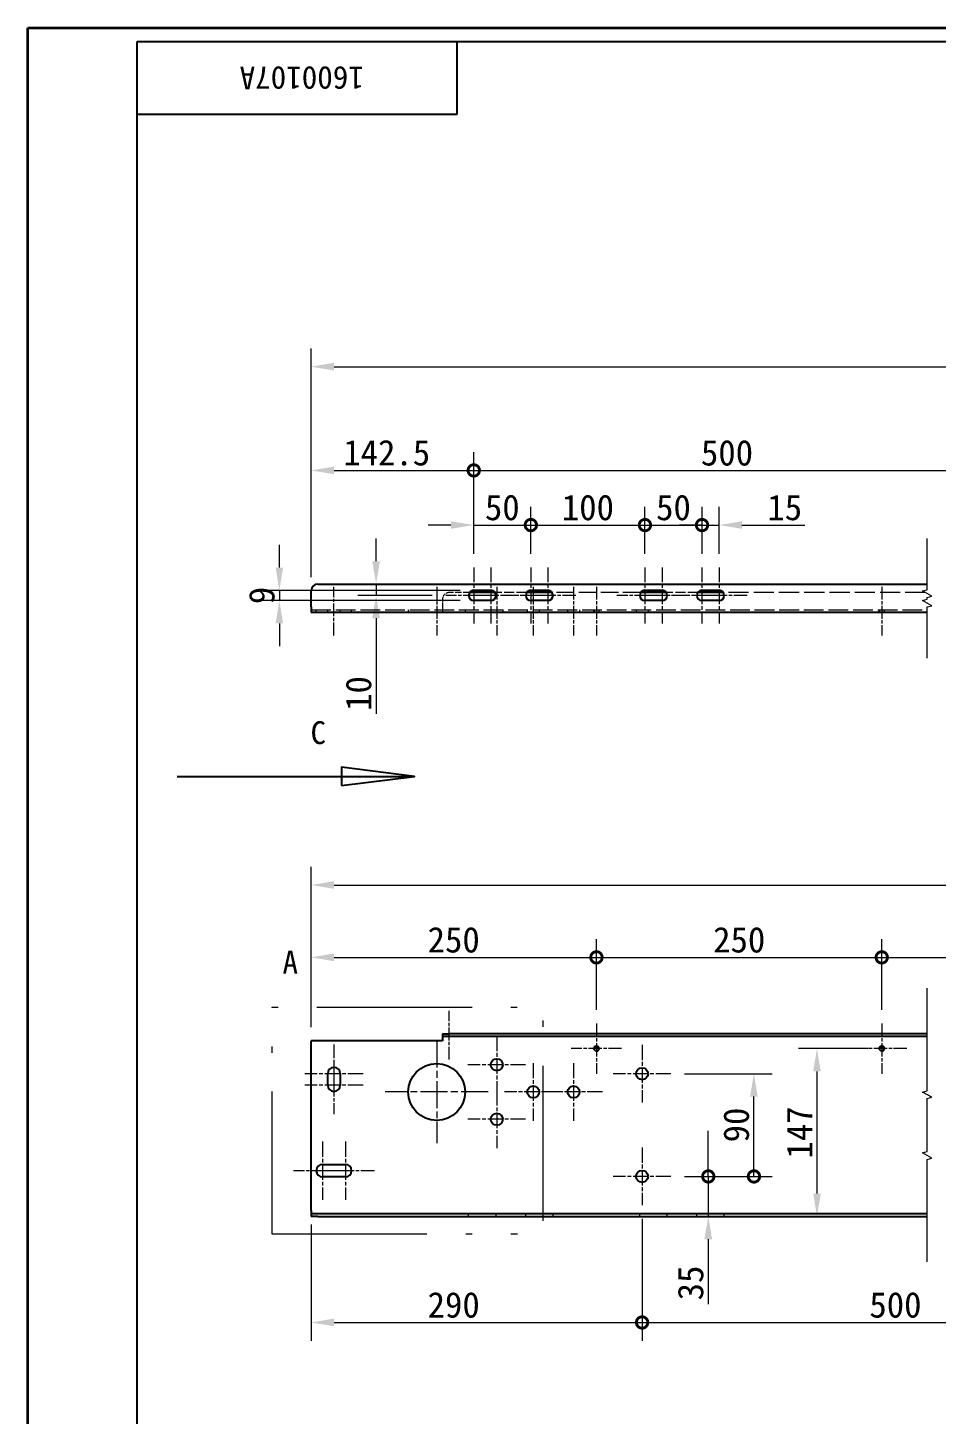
# Model space of a CAD drawing. Header units: millimetres. Extents: x 48 to 3316, y 44 to 2332.
# Drawn here: x 48 to 844, y 1117 to 2332 of the extents above; entities that cross this region are included whole.
import ezdxf

# ---------------------------------------------------------------- set-up
doc = ezdxf.new("R2010")
doc.units = ezdxf.units.MM
doc.header["$LTSCALE"] = 8
for name, pattern in [('CHAIN', [0.3543, 0.2362, -0.0295, 0.0591, -0.0295]), ('DASH_DOUBLE_DOT', [0.2164, 0.1181, -0.0295, 0.0049, -0.0295, 0.0049, -0.0295]), ('DASHED', [0.2067, 0.1654, -0.0413])]:
    doc.linetypes.add(name, pattern=pattern)
for name, color, linetype, lineweight, true_color in [('中心标记 (ISO)', 1, 'CHAIN', 18, 0xff0000), ('中心线 (ISO)', 1, 'CHAIN', 18, 0xff0000), ('剖切线 (ISO)', 7, 'CHAIN', 25, 0x008000), ('尺寸 (ISO)', 7, 'Continuous', 18, 0x008000), ('局部视图边界 (ISO)', 7, 'DASH_DOUBLE_DOT', 18, 0x008000), ('折线 (ISO)', 7, 'Continuous', 18, 0x008000), ('隐藏 (ISO)', 5, 'DASHED', 18, 0x0000ff)]:
    doc.layers.add(name, color=color, linetype=linetype, lineweight=lineweight, true_color=true_color)
for name, color, linetype, lineweight in [('可见 (ISO)', 7, 'Continuous', 25), ('可见窄的 (ISO)', 7, 'Continuous', 18), ('图框 (ISO)', 7, 'Continuous', 35)]:
    doc.layers.add(name, color=color, linetype=linetype, lineweight=lineweight)
doc.styles.add('HZ_33', font='simfang.ttf')
doc.styles.add('文本样式74', font='SimSun.ttf')
doc.styles.add('最新国标', font='simfang.ttf')
doc.dimstyles.new('默认 (GB)', dxfattribs={"dimscale": 8, "dimtxt": 2.8, "dimasz": 2.5, "dimexe": 2, "dimexo": 1.5, "dimgap": 0.5, "dimtad": 1, "dimtoh": 1, "dimdsep": 46, "dimtxsty": '最新国标', "dimcen": 0.09, "dimdle": 10, "dimclrd": 256, "dimclre": 256, "dimclrt": 256, "dimaunit": 1, "dimadec": 3, "dimazin": 2, "dimtfac": 0.535714, "dimtdec": 3, "dimtmove": 0, "dimatfit": 3, "dimfxl": 0, "dimtolj": 1, "dimlwd": -1, "dimlwe": -1, "dimarcsym": 0})

# ---------------------------------------------------------------- blocks, each defined once
blk = doc.blocks.new('图框 最新国标')
at = {"layer": '图框 (ISO)'}
for p, q in [((6, 7), (6, 291.5)), ((6, 291.5), (414.5, 291.5))]:
    blk.add_line(p, q, dxfattribs=at)
at = {"layer": '图框 (ISO)', "color": 7, "linetype": 'Continuous', "lineweight": 25}
for p, q in [((18, 290), (413, 290)), ((18, 7), (18, 290)), ((18, 290), (413, 290)), ((53, 290), (53, 282)), ((53, 282), (18, 282))]:
    blk.add_line(p, q, dxfattribs=at)
at = {"layer": '图框 (ISO)', "style": '文本样式74'}
blk.add_attdef('零件代号_001', (42.82, 287.25), '', height=2.5, rotation=180, dxfattribs=at)
blk = doc.blocks.new('二维局部视图0')
at = {"layer": '局部视图边界 (ISO)', "ltscale": 17.995329, "flags": 128}
blk.add_lwpolyline([(32.73, 159.36), (62.46, 159.36), (62.46, 184.15), (32.73, 184.15), (32.73, 159.36)], dxfattribs=at)
at = {"layer": '局部视图边界 (ISO)', "insert": (33.91, 187.87), "char_height": 2.5, "attachment_point": 7, "style": 'HZ_33'}
blk.add_mtext('A', dxfattribs=at)
blk = doc.blocks.new('*D8')
at = {"layer": 'Defpoints', "color": 0, "transparency": 16777216}
for p in [(374.8, 1844.4), (353.3, 1834.4), (414.4, 1834.4)]:
    blk.add_point(p, dxfattribs=at)
at = {"layer": '尺寸 (ISO)', "color": 116, "true_color": 0x00803f, "transparency": 16777216}
for p, q in [((353.3, 1864.4), (353.3, 1884.4)), ((353.3, 1844.4), (353.3, 1834.4)), ((402.4, 1834.4), (337.3, 1834.4)), ((353.3, 1814.4), (353.3, 1730.8))]:
    blk.add_line(p, q, dxfattribs=at)
for points in [[(349.9, 1864.4), (356.6, 1864.4), (353.3, 1844.4)], [(349.9, 1814.4), (356.6, 1814.4), (353.3, 1834.4)]]:
    blk.add_solid(points, dxfattribs=at)
at = {"layer": '尺寸 (ISO)', "transparency": 16777216, "insert": (338, 1748.5), "char_height": 22.4, "attachment_point": 5, "rotation": 90, "style": '最新国标'}
blk.add_mtext('\\A1;10', dxfattribs=at)
blk = doc.blocks.new('*D9')
at = {"layer": 'Defpoints', "color": 0, "transparency": 16777216}
for p in [(438.9, 1838.9), (268.5, 1829.9), (438.9, 1829.9)]:
    blk.add_point(p, dxfattribs=at)
at = {"layer": '尺寸 (ISO)', "color": 116, "true_color": 0x00803f, "transparency": 16777216}
for p, q in [((268.5, 1858.9), (268.5, 1878.9)), ((426.9, 1838.9), (252.5, 1838.9)), ((268.5, 1838.9), (268.5, 1829.9)), ((426.9, 1829.9), (252.5, 1829.9)), ((268.5, 1809.9), (268.5, 1789.9))]:
    blk.add_line(p, q, dxfattribs=at)
for points in [[(265.2, 1858.9), (271.8, 1858.9), (268.5, 1838.9)], [(265.2, 1809.9), (271.8, 1809.9), (268.5, 1829.9)]]:
    blk.add_solid(points, dxfattribs=at)
at = {"layer": '尺寸 (ISO)', "transparency": 16777216, "insert": (253.2, 1834.4), "char_height": 22.4, "attachment_point": 5, "rotation": 90, "style": '最新国标'}
blk.add_mtext('\\A1;9', dxfattribs=at)
blk = doc.blocks.new('_DotSmall')
at = {"color": 0, "linetype": 'ByBlock', "const_width": 0.5}
blk.add_lwpolyline([(-0.0625, 0, 1), (0.0625, 0, 1)], format="xyb", close=True, dxfattribs=at)
blk = doc.blocks.new('*D11')
at = {"layer": 'Defpoints', "color": 0, "transparency": 16777216}
for p in [(296.4, 1295.2), (586.4, 1300), (586.4, 1197.2)]:
    blk.add_point(p, dxfattribs=at)
at = {"layer": '尺寸 (ISO)', "color": 116, "true_color": 0x00803f, "transparency": 16777216}
for p, q in [((296.4, 1283.2), (296.4, 1181.2)), ((586.4, 1288), (586.4, 1181.2)), ((316.4, 1197.2), (586.4, 1197.2))]:
    blk.add_line(p, q, dxfattribs=at)
blk.add_solid([(316.4, 1200.6), (316.4, 1193.9), (296.4, 1197.2)], dxfattribs=at)
at = {"layer": '尺寸 (ISO)', "color": 116, "true_color": 0x00803f, "transparency": 16777216, "xscale": 20, "yscale": 20, "zscale": 20}
blk.add_blockref('_DotSmall', (586.4, 1197.2), dxfattribs=at)
at = {"layer": '尺寸 (ISO)', "transparency": 16777216, "insert": (421.3, 1212.5), "char_height": 22.4, "attachment_point": 5, "style": '最新国标'}
blk.add_mtext('\\A1;290', dxfattribs=at)
blk = doc.blocks.new('*D13')
at = {"layer": 'Defpoints', "color": 0, "transparency": 16777216}
for p in [(586.4, 1300), (1030.3, 1300), (1030.3, 1197.2)]:
    blk.add_point(p, dxfattribs=at)
at = {"layer": '尺寸 (ISO)', "color": 116, "true_color": 0x00803f, "transparency": 16777216}
for p, q in [((586.4, 1288), (586.4, 1181.2)), ((1030.3, 1288), (1030.3, 1181.2)), ((586.4, 1197.2), (1030.3, 1197.2))]:
    blk.add_line(p, q, dxfattribs=at)
at = {"layer": '尺寸 (ISO)', "color": 116, "true_color": 0x00803f, "transparency": 16777216, "xscale": 20, "yscale": 20, "zscale": 20, "rotation": 180}
blk.add_blockref('_DotSmall', (586.4, 1197.2), dxfattribs=at)
at = {"layer": '尺寸 (ISO)', "color": 116, "true_color": 0x00803f, "transparency": 16777216, "xscale": 20, "yscale": 20, "zscale": 20}
blk.add_blockref('_DotSmall', (1030.3, 1197.2), dxfattribs=at)
at = {"layer": '尺寸 (ISO)', "transparency": 16777216, "insert": (808.4, 1212.5), "char_height": 22.4, "attachment_point": 5, "style": '最新国标'}
blk.add_mtext('\\A1;500', dxfattribs=at)
blk = doc.blocks.new('*D18')
at = {"layer": 'Defpoints', "color": 0, "transparency": 16777216}
for p in [(611.6, 1325.2), (644.4, 1325.2), (302.4, 1290.2)]:
    blk.add_point(p, dxfattribs=at)
at = {"layer": '尺寸 (ISO)', "color": 116, "true_color": 0x00803f, "transparency": 16777216}
for p, q in [((644.4, 1325.2), (644.4, 1365.2)), ((623.6, 1325.2), (660.4, 1325.2)), ((644.4, 1325.2), (644.4, 1290.2)), ((644.4, 1270.2), (644.4, 1213.4))]:
    blk.add_line(p, q, dxfattribs=at)
blk.add_solid([(641, 1270.2), (647.7, 1270.2), (644.4, 1290.2)], dxfattribs=at)
at = {"layer": '尺寸 (ISO)', "color": 116, "true_color": 0x00803f, "transparency": 16777216, "xscale": 20, "yscale": 20, "zscale": 20, "rotation": 270}
blk.add_blockref('_DotSmall', (644.4, 1325.2), dxfattribs=at)
at = {"layer": '尺寸 (ISO)', "transparency": 16777216, "insert": (629, 1231.8), "char_height": 22.4, "attachment_point": 5, "rotation": 90, "style": '最新国标'}
blk.add_mtext('\\A1;35', dxfattribs=at)
blk = doc.blocks.new('*D19')
at = {"layer": 'Defpoints', "color": 0, "transparency": 16777216}
for p in [(611.6, 1415.2), (684.4, 1415.2), (611.6, 1325.2)]:
    blk.add_point(p, dxfattribs=at)
at = {"layer": '尺寸 (ISO)', "color": 116, "true_color": 0x00803f, "transparency": 16777216}
for p, q in [((623.6, 1415.2), (700.4, 1415.2)), ((684.4, 1325.2), (684.4, 1395.2)), ((623.6, 1325.2), (700.4, 1325.2))]:
    blk.add_line(p, q, dxfattribs=at)
blk.add_solid([(681, 1395.2), (687.7, 1395.2), (684.4, 1415.2)], dxfattribs=at)
at = {"layer": '尺寸 (ISO)', "color": 116, "true_color": 0x00803f, "transparency": 16777216, "xscale": 20, "yscale": 20, "zscale": 20, "rotation": 270}
blk.add_blockref('_DotSmall', (684.4, 1325.2), dxfattribs=at)
at = {"layer": '尺寸 (ISO)', "transparency": 16777216, "insert": (669, 1370.3), "char_height": 22.4, "attachment_point": 5, "rotation": 90, "style": '最新国标'}
blk.add_mtext('\\A1;90', dxfattribs=at)
blk = doc.blocks.new('*D20')
at = {"layer": 'Defpoints', "color": 0, "transparency": 16777216}
for p in [(796.4, 1437.2), (739.6, 1290.2), (739.6, 1290.2)]:
    blk.add_point(p, dxfattribs=at)
at = {"layer": '尺寸 (ISO)', "color": 116, "true_color": 0x00803f, "transparency": 16777216}
for p, q in [((784.4, 1437.2), (723.6, 1437.2)), ((739.6, 1417.2), (739.6, 1310.2))]:
    blk.add_line(p, q, dxfattribs=at)
for points in [[(736.3, 1417.2), (743, 1417.2), (739.6, 1437.2)], [(736.3, 1310.2), (743, 1310.2), (739.6, 1290.2)]]:
    blk.add_solid(points, dxfattribs=at)
at = {"layer": '尺寸 (ISO)', "transparency": 16777216, "insert": (724.3, 1363.7), "char_height": 22.4, "attachment_point": 5, "rotation": 90, "style": '最新国标'}
blk.add_mtext('\\A1;147', dxfattribs=at)
blk = doc.blocks.new('*D33')
at = {"layer": 'Defpoints', "color": 0, "transparency": 16777216}
for p in [(3199, 1580.6), (296.4, 1444), (3199, 1445.2)]:
    blk.add_point(p, dxfattribs=at)
at = {"layer": '尺寸 (ISO)', "color": 116, "true_color": 0x00803f, "transparency": 16777216}
for p, q in [((296.4, 1456), (296.4, 1596.6)), ((3199, 1457.2), (3199, 1596.6)), ((316.4, 1580.6), (3179, 1580.6))]:
    blk.add_line(p, q, dxfattribs=at)
for points in [[(316.4, 1584), (316.4, 1577.3), (296.4, 1580.6)], [(3179, 1584), (3179, 1577.3), (3199, 1580.6)]]:
    blk.add_solid(points, dxfattribs=at)
at = {"layer": '尺寸 (ISO)', "transparency": 16777216, "insert": (1747.7, 1596), "char_height": 22.4, "attachment_point": 5, "style": '最新国标'}
blk.add_mtext('\\A1;3000', dxfattribs=at)
blk = doc.blocks.new('*D38')
at = {"layer": 'Defpoints', "color": 0, "transparency": 16777216}
for p in [(438.9, 1944), (438.9, 1858.9), (296.4, 1838.4)]:
    blk.add_point(p, dxfattribs=at)
at = {"layer": '尺寸 (ISO)', "color": 116, "true_color": 0x00803f, "transparency": 16777216}
for p, q in [((296.4, 1850.4), (296.4, 1960)), ((438.9, 1870.9), (438.9, 1960)), ((316.4, 1944), (438.9, 1944))]:
    blk.add_line(p, q, dxfattribs=at)
blk.add_solid([(316.4, 1947.3), (316.4, 1940.7), (296.4, 1944)], dxfattribs=at)
at = {"layer": '尺寸 (ISO)', "color": 116, "true_color": 0x00803f, "transparency": 16777216, "xscale": 20, "yscale": 20, "zscale": 20}
blk.add_blockref('_DotSmall', (438.9, 1944), dxfattribs=at)
at = {"layer": '尺寸 (ISO)', "transparency": 16777216, "insert": (362.6, 1959.4), "char_height": 22.4, "attachment_point": 5, "style": '最新国标'}
blk.add_mtext('\\A1;142.5', dxfattribs=at)
blk = doc.blocks.new('*D39')
at = {"layer": 'Defpoints', "color": 0, "transparency": 16777216}
for p in [(882.8, 1944), (438.9, 1858.9), (882.8, 1858.9)]:
    blk.add_point(p, dxfattribs=at)
at = {"layer": '尺寸 (ISO)', "color": 116, "true_color": 0x00803f, "transparency": 16777216}
for p, q in [((438.9, 1870.9), (438.9, 1960)), ((882.8, 1870.9), (882.8, 1960)), ((438.9, 1944), (882.8, 1944))]:
    blk.add_line(p, q, dxfattribs=at)
at = {"layer": '尺寸 (ISO)', "color": 116, "true_color": 0x00803f, "transparency": 16777216, "xscale": 20, "yscale": 20, "zscale": 20, "rotation": 180}
blk.add_blockref('_DotSmall', (438.9, 1944), dxfattribs=at)
at = {"layer": '尺寸 (ISO)', "color": 116, "true_color": 0x00803f, "transparency": 16777216, "xscale": 20, "yscale": 20, "zscale": 20}
blk.add_blockref('_DotSmall', (882.8, 1944), dxfattribs=at)
at = {"layer": '尺寸 (ISO)', "transparency": 16777216, "insert": (660.8, 1959.3), "char_height": 22.4, "attachment_point": 5, "style": '最新国标'}
blk.add_mtext('\\A1;500', dxfattribs=at)
blk = doc.blocks.new('*D44')
at = {"layer": 'Defpoints', "color": 0, "transparency": 16777216}
for p in [(488.9, 1896.1), (438.9, 1858.9), (488.9, 1858.9)]:
    blk.add_point(p, dxfattribs=at)
at = {"layer": '尺寸 (ISO)', "color": 116, "true_color": 0x00803f, "transparency": 16777216}
for p, q in [((438.9, 1870.9), (438.9, 1912.1)), ((488.9, 1870.9), (488.9, 1912.1)), ((418.9, 1896.1), (398.9, 1896.1)), ((438.9, 1896.1), (458.9, 1896.1)), ((458.9, 1896.1), (488.9, 1896.1))]:
    blk.add_line(p, q, dxfattribs=at)
blk.add_solid([(418.9, 1899.4), (418.9, 1892.8), (438.9, 1896.1)], dxfattribs=at)
at = {"layer": '尺寸 (ISO)', "color": 116, "true_color": 0x00803f, "transparency": 16777216, "xscale": 20, "yscale": 20, "zscale": 20, "rotation": 180}
blk.add_blockref('_DotSmall', (488.9, 1896.1), dxfattribs=at)
at = {"layer": '尺寸 (ISO)', "transparency": 16777216, "insert": (463.9, 1911.4), "char_height": 22.4, "attachment_point": 5, "style": '最新国标'}
blk.add_mtext('\\A1;50', dxfattribs=at)
blk = doc.blocks.new('*D45')
at = {"layer": 'Defpoints', "color": 0, "transparency": 16777216}
for p in [(588.9, 1896.1), (488.9, 1858.9), (588.9, 1858.9)]:
    blk.add_point(p, dxfattribs=at)
at = {"layer": '尺寸 (ISO)', "color": 116, "true_color": 0x00803f, "transparency": 16777216}
for p, q in [((488.9, 1870.9), (488.9, 1912.1)), ((588.9, 1870.9), (588.9, 1912.1)), ((488.9, 1896.1), (588.9, 1896.1))]:
    blk.add_line(p, q, dxfattribs=at)
at = {"layer": '尺寸 (ISO)', "color": 116, "true_color": 0x00803f, "transparency": 16777216, "xscale": 20, "yscale": 20, "zscale": 20, "rotation": 180}
blk.add_blockref('_DotSmall', (488.9, 1896.1), dxfattribs=at)
at = {"layer": '尺寸 (ISO)', "color": 116, "true_color": 0x00803f, "transparency": 16777216, "xscale": 20, "yscale": 20, "zscale": 20}
blk.add_blockref('_DotSmall', (588.9, 1896.1), dxfattribs=at)
at = {"layer": '尺寸 (ISO)', "transparency": 16777216, "insert": (538.9, 1911.4), "char_height": 22.4, "attachment_point": 5, "style": '最新国标'}
blk.add_mtext('\\A1;100', dxfattribs=at)
blk = doc.blocks.new('*D46')
at = {"layer": 'Defpoints', "color": 0, "transparency": 16777216}
for p in [(638.9, 1896.1), (588.9, 1858.9), (638.9, 1858.9)]:
    blk.add_point(p, dxfattribs=at)
at = {"layer": '尺寸 (ISO)', "color": 116, "true_color": 0x00803f, "transparency": 16777216}
for p, q in [((588.9, 1870.9), (588.9, 1912.1)), ((638.9, 1870.9), (638.9, 1912.1)), ((588.9, 1896.1), (638.9, 1896.1))]:
    blk.add_line(p, q, dxfattribs=at)
at = {"layer": '尺寸 (ISO)', "color": 116, "true_color": 0x00803f, "transparency": 16777216, "xscale": 20, "yscale": 20, "zscale": 20}
blk.add_blockref('_DotSmall', (588.9, 1896.1), dxfattribs=at)
at = {"layer": '尺寸 (ISO)', "color": 116, "true_color": 0x00803f, "transparency": 16777216, "xscale": 20, "yscale": 20, "zscale": 20, "rotation": 180}
blk.add_blockref('_DotSmall', (638.9, 1896.1), dxfattribs=at)
at = {"layer": '尺寸 (ISO)', "transparency": 16777216, "insert": (613.9, 1911.4), "char_height": 22.4, "attachment_point": 5, "style": '最新国标'}
blk.add_mtext('\\A1;50', dxfattribs=at)
blk = doc.blocks.new('*D47')
at = {"layer": 'Defpoints', "color": 0, "transparency": 16777216}
for p in [(653.9, 1896.1), (638.9, 1858.9), (653.9, 1858.9)]:
    blk.add_point(p, dxfattribs=at)
at = {"layer": '尺寸 (ISO)', "color": 116, "true_color": 0x00803f, "transparency": 16777216}
for p, q in [((638.9, 1870.9), (638.9, 1912.1)), ((653.9, 1870.9), (653.9, 1912.1)), ((638.9, 1896.1), (618.9, 1896.1)), ((638.9, 1896.1), (653.9, 1896.1)), ((673.9, 1896.1), (728.9, 1896.1))]:
    blk.add_line(p, q, dxfattribs=at)
blk.add_solid([(673.9, 1899.4), (673.9, 1892.8), (653.9, 1896.1)], dxfattribs=at)
at = {"layer": '尺寸 (ISO)', "color": 116, "true_color": 0x00803f, "transparency": 16777216, "xscale": 20, "yscale": 20, "zscale": 20}
blk.add_blockref('_DotSmall', (638.9, 1896.1), dxfattribs=at)
at = {"layer": '尺寸 (ISO)', "transparency": 16777216, "insert": (711.4, 1911.4), "char_height": 22.4, "attachment_point": 5, "style": '最新国标'}
blk.add_mtext('\\A1;15', dxfattribs=at)
blk = doc.blocks.new('*D48')
at = {"layer": 'Defpoints', "color": 0, "transparency": 16777216}
for p in [(3091.5, 2034.9), (3091.5, 1858.9), (296.4, 1838.4)]:
    blk.add_point(p, dxfattribs=at)
at = {"layer": '尺寸 (ISO)', "color": 116, "true_color": 0x00803f, "transparency": 16777216}
for p, q in [((296.4, 1850.4), (296.4, 2050.9)), ((3091.5, 1870.9), (3091.5, 2050.9)), ((316.4, 2034.9), (3071.5, 2034.9))]:
    blk.add_line(p, q, dxfattribs=at)
for points in [[(316.4, 2038.3), (316.4, 2031.6), (296.4, 2034.9)], [(3071.5, 2038.3), (3071.5, 2031.6), (3091.5, 2034.9)]]:
    blk.add_solid(points, dxfattribs=at)
at = {"layer": '尺寸 (ISO)', "transparency": 16777216, "insert": (1693.9, 2050.3), "char_height": 22.4, "attachment_point": 5, "style": '最新国标'}
blk.add_mtext('\\A1;2892.5', dxfattribs=at)
blk = doc.blocks.new('二维转换剖视图0')
at = {"layer": '剖切线 (ISO)', "linetype": 'Continuous'}
for p, q in [((48.37, 209.48), (40.37, 210.48)), ((40.37, 210.48), (40.37, 208.48)), ((22.37, 209.48), (40.37, 209.48)), ((40.37, 209.48), (48.37, 209.48)), ((40.37, 208.48), (48.37, 209.48))]:
    blk.add_line(p, q, dxfattribs=at)
at = {"layer": '剖切线 (ISO)', "linetype": 'Continuous', "flags": 128}
blk.add_lwpolyline([(40.37, 208.48), (48.37, 209.48), (40.37, 210.48), (40.37, 208.48)], dxfattribs=at)
at = {"layer": '剖切线 (ISO)'}
blk.add_solid([(40.37, 208.48), (48.37, 209.48), (40.37, 210.48), (40.37, 208.48)], dxfattribs=at)
at = {"layer": '剖切线 (ISO)', "insert": (36.98, 212.98), "char_height": 2.5, "attachment_point": 7, "style": 'HZ_33'}
blk.add_mtext('C', dxfattribs=at)
blk = doc.blocks.new('*D54')
at = {"layer": 'Defpoints', "color": 0, "transparency": 16777216}
for p in [(796.4, 1517.2), (546.4, 1459.3), (796.4, 1459.3)]:
    blk.add_point(p, dxfattribs=at)
at = {"layer": '尺寸 (ISO)', "color": 116, "true_color": 0x00803f, "transparency": 16777216}
for p, q in [((546.4, 1471.3), (546.4, 1533.2)), ((796.4, 1471.3), (796.4, 1533.2)), ((546.4, 1517.2), (796.4, 1517.2))]:
    blk.add_line(p, q, dxfattribs=at)
at = {"layer": '尺寸 (ISO)', "color": 116, "true_color": 0x00803f, "transparency": 16777216, "xscale": 20, "yscale": 20, "zscale": 20, "rotation": 180}
blk.add_blockref('_DotSmall', (546.4, 1517.2), dxfattribs=at)
at = {"layer": '尺寸 (ISO)', "color": 116, "true_color": 0x00803f, "transparency": 16777216, "xscale": 20, "yscale": 20, "zscale": 20}
blk.add_blockref('_DotSmall', (796.4, 1517.2), dxfattribs=at)
at = {"layer": '尺寸 (ISO)', "transparency": 16777216, "insert": (671.5, 1532.5), "char_height": 22.4, "attachment_point": 5, "style": '最新国标'}
blk.add_mtext('\\A1;250', dxfattribs=at)
blk = doc.blocks.new('*D55')
at = {"layer": 'Defpoints', "color": 0, "transparency": 16777216}
for p in [(990.3, 1517.2), (796.4, 1459.3), (990.3, 1459.3)]:
    blk.add_point(p, dxfattribs=at)
at = {"layer": '尺寸 (ISO)', "color": 116, "true_color": 0x00803f, "transparency": 16777216}
for p, q in [((796.4, 1471.3), (796.4, 1533.2)), ((990.3, 1471.3), (990.3, 1533.2)), ((796.4, 1517.2), (990.3, 1517.2))]:
    blk.add_line(p, q, dxfattribs=at)
at = {"layer": '尺寸 (ISO)', "color": 116, "true_color": 0x00803f, "transparency": 16777216, "xscale": 20, "yscale": 20, "zscale": 20, "rotation": 180}
blk.add_blockref('_DotSmall', (796.4, 1517.2), dxfattribs=at)
at = {"layer": '尺寸 (ISO)', "color": 116, "true_color": 0x00803f, "transparency": 16777216, "xscale": 20, "yscale": 20, "zscale": 20}
blk.add_blockref('_DotSmall', (990.3, 1517.2), dxfattribs=at)
at = {"layer": '尺寸 (ISO)', "transparency": 16777216, "insert": (893.4, 1532.5), "char_height": 22.4, "attachment_point": 5, "style": '最新国标'}
blk.add_mtext('\\A1;250', dxfattribs=at)
blk = doc.blocks.new('*D65')
at = {"layer": 'Defpoints', "color": 0, "transparency": 16777216}
for p in [(546.4, 1517.2), (546.4, 1459.3), (296.4, 1444)]:
    blk.add_point(p, dxfattribs=at)
at = {"layer": '尺寸 (ISO)', "color": 116, "true_color": 0x00803f, "transparency": 16777216}
for p, q in [((296.4, 1456), (296.4, 1533.2)), ((546.4, 1471.3), (546.4, 1533.2)), ((316.4, 1517.2), (546.4, 1517.2))]:
    blk.add_line(p, q, dxfattribs=at)
blk.add_solid([(316.4, 1520.6), (316.4, 1513.9), (296.4, 1517.2)], dxfattribs=at)
at = {"layer": '尺寸 (ISO)', "color": 116, "true_color": 0x00803f, "transparency": 16777216, "xscale": 20, "yscale": 20, "zscale": 20}
blk.add_blockref('_DotSmall', (546.4, 1517.2), dxfattribs=at)
at = {"layer": '尺寸 (ISO)', "transparency": 16777216, "insert": (421.3, 1532.5), "char_height": 22.4, "attachment_point": 5, "style": '最新国标'}
blk.add_mtext('\\A1;250', dxfattribs=at)

msp = doc.modelspace()

# ---------------------------------------------------------------- linework, layer by layer
at = {"layer": '中心标记 (ISO)', "ltscale": 6.806046}
for p, q in [((438.8704, 1858.9168), (438.8704, 1809.9168)), ((453.8704, 1858.9168), (453.8704, 1809.9168)), ((488.8704, 1858.9168), (488.8704, 1809.9168)), ((503.8704, 1858.9168), (503.8704, 1809.9168)), ((588.8704, 1858.9168), (588.8704, 1809.9168)), ((603.8704, 1858.9168), (603.8704, 1809.9168)), ((638.8704, 1858.9168), (638.8704, 1809.9168)), ((653.8704, 1858.9168), (653.8704, 1809.9168))]:
    msp.add_line(p, q, dxfattribs=at)
at = {"layer": '中心标记 (ISO)', "ltscale": 6.180991}
for p, q in [((458.8704, 1834.4168), (414.3704, 1834.4168)), ((478.3704, 1834.4168), (433.8704, 1834.4168)), ((508.8704, 1834.4168), (464.3704, 1834.4168)), ((528.3704, 1834.4168), (483.8704, 1834.4168)), ((608.8704, 1834.4168), (564.3704, 1834.4168)), ((628.3704, 1834.4168), (583.8704, 1834.4168)), ((658.8704, 1834.4168), (614.3704, 1834.4168)), ((678.3704, 1834.4168), (633.8704, 1834.4168))]:
    msp.add_line(p, q, dxfattribs=at)
at = {"layer": '中心标记 (ISO)', "ltscale": 6.130154}
for p, q in [((546.3704, 1459.2877), (546.3704, 1415.1537)), ((796.3704, 1459.2877), (796.3704, 1415.1537)), ((568.4374, 1437.2207), (524.3034, 1437.2207)), ((818.4374, 1437.2207), (774.3034, 1437.2207))]:
    msp.add_line(p, q, dxfattribs=at)
at = {"layer": '中心标记 (ISO)', "ltscale": 7.014397}
for p, q in [((459.0704, 1448.3707), (459.0704, 1397.8707)), ((586.3704, 1440.4707), (586.3704, 1389.9707)), ((484.3204, 1423.1207), (433.8204, 1423.1207)), ((491.0704, 1424.4707), (491.0704, 1373.9707)), ((526.3704, 1424.4707), (526.3704, 1373.9707)), ((611.6204, 1415.2207), (561.1204, 1415.2207)), ((459.0704, 1400.5707), (459.0704, 1350.0707)), ((516.3204, 1399.2207), (465.8204, 1399.2207)), ((551.6204, 1399.2207), (501.1204, 1399.2207)), ((484.3204, 1375.3207), (433.8204, 1375.3207)), ((586.3704, 1350.4707), (586.3704, 1299.9707)), ((611.6204, 1325.2207), (561.1204, 1325.2207))]:
    msp.add_line(p, q, dxfattribs=at)
at = {"layer": '中心标记 (ISO)', "ltscale": 6.319892}
for p, q in [((316.3704, 1440.7207), (316.3704, 1395.2207)), ((316.3704, 1425.2207), (316.3704, 1379.7207)), ((326.3704, 1330.2207), (280.8704, 1330.2207)), ((351.8704, 1330.2207), (306.3704, 1330.2207))]:
    msp.add_line(p, q, dxfattribs=at)
at = {"layer": '中心标记 (ISO)', "ltscale": 12.500983}
for p, q in [((406.3704, 1444.2207), (406.3704, 1354.2207)), ((451.3704, 1399.2207), (361.3704, 1399.2207))]:
    msp.add_line(p, q, dxfattribs=at)
at = {"layer": '中心标记 (ISO)', "ltscale": 7.083847}
for p, q in [((341.8704, 1415.2207), (290.8704, 1415.2207)), ((341.8704, 1405.2207), (290.8704, 1405.2207)), ((306.3704, 1355.7207), (306.3704, 1304.7207)), ((326.3704, 1355.7207), (326.3704, 1304.7207))]:
    msp.add_line(p, q, dxfattribs=at)
at = {"layer": '中心线 (ISO)', "ltscale": 5.903189}
for p, q in [((316.3704, 1799.4168), (316.3704, 1841.9168)), ((406.3704, 1841.9168), (406.3704, 1799.4168)), ((459.0704, 1841.9168), (459.0704, 1799.4168)), ((491.0704, 1841.9168), (491.0704, 1799.4168)), ((526.3704, 1841.9168), (526.3704, 1799.4168)), ((546.3704, 1841.9168), (546.3704, 1799.4168)), ((796.3704, 1841.9168), (796.3704, 1799.4168)), ((417.3704, 1427.7207), (417.3704, 1470.2207))]:
    msp.add_line(p, q, dxfattribs=at)
at = {"layer": '可见 (ISO)'}
for p, q in [((296.3704, 1824.4168), (296.3704, 1838.4168)), ((302.3704, 1844.4168), (836.1913, 1844.4168)), ((457.612, 1836.9168), (435.1287, 1836.9168)), ((438.8704, 1838.9168), (453.8704, 1838.9168)), ((507.612, 1836.9168), (485.1287, 1836.9168)), ((488.8704, 1838.9168), (503.8704, 1838.9168)), ((607.612, 1836.9168), (585.1287, 1836.9168)), ((588.8704, 1838.9168), (603.8704, 1838.9168)), ((657.612, 1836.9168), (635.1287, 1836.9168)), ((638.8704, 1838.9168), (653.8704, 1838.9168)), ((296.3704, 1824.4168), (296.3704, 1819.4168)), ((453.8704, 1829.9168), (438.8704, 1829.9168)), ((503.8704, 1829.9168), (488.8704, 1829.9168)), ((603.8704, 1829.9168), (588.8704, 1829.9168)), ((653.8704, 1829.9168), (638.8704, 1829.9168)), ((836.1913, 1819.4168), (296.3704, 1819.4168)), ((411.3704, 1450.2207), (411.3704, 1447.7207)), ((411.3704, 1450.2207), (417.3704, 1450.2207)), ((417.3704, 1447.7207), (411.3704, 1447.7207)), ((411.3704, 1447.7207), (411.3704, 1445.2207)), ((836.1913, 1450.2207), (417.3704, 1450.2207)), ((836.1913, 1447.7207), (417.3704, 1447.7207)), ((411.3704, 1443.9707), (296.3704, 1443.9707)), ((296.3704, 1295.2207), (296.3704, 1443.9707)), ((411.3704, 1445.2207), (411.3704, 1443.9707)), ((310.8704, 1405.2207), (310.8704, 1415.2207)), ((321.8704, 1415.2207), (321.8704, 1405.2207)), ((306.3704, 1335.7207), (326.3704, 1335.7207)), ((326.3704, 1324.7207), (306.3704, 1324.7207)), ((296.3704, 1295.2207), (296.3704, 1292.7207)), ((296.3704, 1292.7207), (296.3704, 1290.2207)), ((296.3704, 1292.7207), (302.3704, 1292.7207)), ((302.3704, 1290.2207), (296.3704, 1290.2207)), ((302.3704, 1292.7207), (836.1913, 1292.7207)), ((302.3704, 1290.2207), (836.1913, 1290.2207))]:
    msp.add_line(p, q, dxfattribs=at)
for centre, radius in [((546.3704, 1437.2207), 2.067), ((796.3704, 1437.2207), 2.067), ((406.3704, 1399.2207), 25), ((459.0704, 1423.1207), 5.25), ((586.3704, 1415.2207), 5.25), ((491.0704, 1399.2207), 5.25), ((526.3704, 1399.2207), 5.25), ((459.0704, 1375.3207), 5.25), ((586.3704, 1325.2207), 5.25)]:
    msp.add_circle(centre, radius, dxfattribs=at)
for centre, radius, start, end in [((302.3704, 1838.4168), 6, 90, 180), ((438.8704, 1834.4168), 4.5, 90, 270), ((453.8704, 1834.4168), 4.5, 270, 90), ((488.8704, 1834.4168), 4.5, 90, 270), ((503.8704, 1834.4168), 4.5, 270, 90), ((588.8704, 1834.4168), 4.5, 90, 270), ((603.8704, 1834.4168), 4.5, 270, 90), ((638.8704, 1834.4168), 4.5, 90, 270), ((653.8704, 1834.4168), 4.5, 270, 90), ((316.3704, 1415.2207), 5.5, 0, 180), ((316.3704, 1405.2207), 5.5, 180, 0), ((306.3704, 1330.2207), 5.5, 90, 270), ((326.3704, 1330.2207), 5.5, 270, 90)]:
    msp.add_arc(centre, radius, start, end, dxfattribs=at)
at = {"layer": '可见窄的 (ISO)'}
for centre in [(546.3704, 1437.2207), (796.3704, 1437.2207)]:
    msp.add_arc(centre, 2.5, 280, 190, dxfattribs=at)
at = {"layer": '折线 (ISO)', "flags": 128}
for points in [[(836.1913, 1779.4168), (836.1913, 1824.3689), (840.1913, 1825.4407), (832.1913, 1830.0595), (836.1913, 1831.1313), (836.1913, 1832.7023), (840.1913, 1833.7741), (832.1913, 1838.3929), (836.1913, 1839.4647), (836.1913, 1884.4168)], [(836.1913, 1250.2207), (836.1913, 1340.1728), (840.1913, 1341.2446), (832.1913, 1345.8634), (836.1913, 1346.9352), (836.1913, 1393.5061), (840.1913, 1394.5779), (832.1913, 1399.1967), (836.1913, 1400.2685), (836.1913, 1490.2207)]]:
    msp.add_lwpolyline(points, dxfattribs=at)
at = {"layer": '隐藏 (ISO)', "ltscale": 4.227932}
msp.add_line((435.1287, 1836.9168), (417.3704, 1836.9168), dxfattribs=at)
at = {"layer": '隐藏 (ISO)', "ltscale": 6.551267}
for p, q in [((485.1287, 1836.9168), (457.612, 1836.9168)), ((635.1287, 1836.9168), (607.612, 1836.9168))]:
    msp.add_line(p, q, dxfattribs=at)
at = {"layer": '隐藏 (ISO)', "ltscale": 11.719382}
msp.add_line((585.1287, 1836.9168), (507.612, 1836.9168), dxfattribs=at)
at = {"layer": '隐藏 (ISO)', "ltscale": 13.390171}
msp.add_line((834.7479, 1836.9168), (657.612, 1836.9168), dxfattribs=at)
at = {"layer": '隐藏 (ISO)', "ltscale": 1.547466}
msp.add_line((411.3704, 1830.9168), (411.3704, 1824.4168), dxfattribs=at)
at = {"layer": '隐藏 (ISO)', "ltscale": 0.934866}
msp.add_line((411.3704, 1824.4168), (411.3704, 1821.9168), dxfattribs=at)
at = {"layer": '隐藏 (ISO)', "ltscale": 13.058078}
msp.add_line((296.3704, 1821.9168), (836.1913, 1821.9168), dxfattribs=at)
at = {"layer": '隐藏 (ISO)', "ltscale": 0.595118}
for p, q in [((300.8704, 1819.4168), (300.8704, 1821.9168)), ((310.8704, 1819.4168), (310.8704, 1821.9168)), ((321.8704, 1819.4168), (321.8704, 1821.9168)), ((331.8704, 1819.4168), (331.8704, 1821.9168)), ((381.3704, 1821.9168), (381.3704, 1819.4168)), ((411.3704, 1821.9168), (411.3704, 1819.4168)), ((431.3704, 1821.9168), (431.3704, 1819.4168)), ((453.8204, 1821.9168), (453.8204, 1819.4168)), ((464.3204, 1821.9168), (464.3204, 1819.4168)), ((485.8204, 1821.9168), (485.8204, 1819.4168)), ((496.3204, 1821.9168), (496.3204, 1819.4168)), ((521.1204, 1821.9168), (521.1204, 1819.4168)), ((531.6204, 1821.9168), (531.6204, 1819.4168)), ((543.8704, 1821.9168), (543.8704, 1819.4168)), ((544.3034, 1821.9168), (544.3034, 1819.4168)), ((548.4374, 1821.9168), (548.4374, 1819.4168)), ((548.8704, 1819.4168), (548.8704, 1821.9168)), ((581.1204, 1821.9168), (581.1204, 1819.4168)), ((591.6204, 1821.9168), (591.6204, 1819.4168)), ((793.8704, 1821.9168), (793.8704, 1819.4168)), ((794.3034, 1821.9168), (794.3034, 1819.4168)), ((798.4374, 1821.9168), (798.4374, 1819.4168)), ((798.8704, 1819.4168), (798.8704, 1821.9168)), ((434.3704, 1290.2207), (434.3704, 1292.7207)), ((458.3704, 1290.2207), (458.3704, 1292.7207)), ((484.3704, 1290.2207), (484.3704, 1292.7207)), ((508.3704, 1290.2207), (508.3704, 1292.7207)), ((584.3704, 1290.2207), (584.3704, 1292.7207)), ((608.3704, 1290.2207), (608.3704, 1292.7207)), ((634.3704, 1290.2207), (634.3704, 1292.7207)), ((658.3704, 1290.2207), (658.3704, 1292.7207))]:
    msp.add_line(p, q, dxfattribs=at)
at = {"layer": '隐藏 (ISO)', "ltscale": 2.243818}
msp.add_arc((417.3704, 1830.9168), 6, 90, 180, dxfattribs=at)

# ---------------------------------------------------------------- block references
at = {"xscale": 8, "yscale": 8, "zscale": 8}
msp.add_blockref('图框 最新国标', (0, 0), dxfattribs=at).add_auto_attribs({'零件代号_001': '1600107A'})
at = {"layer": '剖切线 (ISO)', "xscale": 8, "yscale": 8, "zscale": 8}
msp.add_blockref('二维转换剖视图0', (0, 0), dxfattribs=at)
at = {"layer": '局部视图边界 (ISO)', "xscale": 8, "yscale": 8, "zscale": 8}
msp.add_blockref('二维局部视图0', (0, 0), dxfattribs=at)

# ---------------------------------------------------------------- dimensions: what is measured, and where the dimension line sits
at = {"layer": '尺寸 (ISO)', "color": 116, "true_color": 0x00803f}
dim = msp.add_linear_dim(base=(3091.497, 2034.9168), p1=(296.3704, 1838.4168), p2=(3091.497, 1858.9168), text='2892.5', dimstyle='默认 (GB)', override={"dimgap": 0.5, "dimtoh": 0, "dimdec": 2, "dimlfac": 1.034837, "dimtol": 0, "dimlim": 0, "dimtp": 0, "dimtm": 0, "dimtdec": 3, "dimtofl": 0, "dimatfit": 1}, dxfattribs=at)
dim.commit()
dim.dimension.update_dxf_attribs({"geometry": '*D48', "text_midpoint": (1693.9337, 2034.9168), "dimtype": 160})
for base, p1, p2, angle, override, picture, middle in [((438.8704, 1943.9881), (296.3704, 1838.4168), (438.8704, 1858.9168), 180, {"dimgap": 0.5, "dimtoh": 0, "dimdec": 2, "dimblk2": 'DotSmall', "dimsah": 1, "dimdle": 0, "dimtol": 0, "dimlim": 0, "dimtp": 0, "dimtm": 0, "dimtdec": 3, "dimtofl": 0, "dimatfit": 1}, '*D38', (362.6118, 1943.9881)), ((488.8704, 1896.1142), (438.8704, 1858.9168), (488.8704, 1858.9168), 180, {"dimgap": 0.5, "dimtoh": 0, "dimdec": 2, "dimblk2": 'DotSmall', "dimsah": 1, "dimdle": 0, "dimtol": 0, "dimlim": 0, "dimtp": 0, "dimtm": 0, "dimtdec": 3, "dimtofl": 0}, '*D44', (463.8704, 1896.1142)), ((588.8704, 1896.1142), (488.8704, 1858.9168), (588.8704, 1858.9168), 180, {"dimgap": 0.5, "dimtoh": 0, "dimdec": 2, "dimblk1": 'DotSmall', "dimblk2": 'DotSmall', "dimsah": 1, "dimdle": 0, "dimtol": 0, "dimlim": 0, "dimtp": 0, "dimtm": 0, "dimtdec": 3, "dimtofl": 0, "dimatfit": 1}, '*D45', (538.8704, 1896.1142)), ((638.8704, 1896.1142), (588.8704, 1858.9168), (638.8704, 1858.9168), 180, {"dimgap": 0.5, "dimtoh": 0, "dimdec": 2, "dimblk1": 'DotSmall', "dimblk2": 'DotSmall', "dimsah": 1, "dimdle": 0, "dimtol": 0, "dimlim": 0, "dimtp": 0, "dimtm": 0, "dimtdec": 3, "dimtofl": 0}, '*D46', (613.8704, 1896.1142)), ((653.8704, 1896.1142), (638.8704, 1858.9168), (653.8704, 1858.9168), 180, {"dimgap": 0.5, "dimtoh": 0, "dimdec": 2, "dimblk1": 'DotSmall', "dimsah": 1, "dimdle": 0, "dimtol": 0, "dimlim": 0, "dimtp": 0, "dimtm": 0, "dimtdec": 3, "dimtofl": 1, "dimatfit": 1}, '*D47', (711.3744, 1896.1142)), ((353.2823, 1834.4168), (374.7722, 1844.4168), (414.3704, 1834.4168), 270, {"dimgap": 0.5, "dimtoh": 0, "dimdec": 2, "dimse1": 1, "dimtol": 0, "dimlim": 0, "dimtp": 0, "dimtm": 0, "dimtdec": 3, "dimtofl": 1, "dimatfit": 1}, '*D8', (353.2823, 1748.4969)), ((268.5012, 1829.9168), (438.8704, 1838.9168), (438.8704, 1829.9168), 90, {"dimgap": 0.5, "dimtoh": 0, "dimdec": 2, "dimtol": 0, "dimlim": 0, "dimtp": 0, "dimtm": 0, "dimtdec": 3, "dimtofl": 1, "dimatfit": 1}, '*D9', (268.5012, 1834.4168)), ((546.3704, 1517.2207), (296.3704, 1443.9707), (546.3704, 1459.2877), 180, {"dimgap": 0.5, "dimtoh": 0, "dimdec": 2, "dimblk2": 'DotSmall', "dimsah": 1, "dimdle": 0, "dimtol": 0, "dimlim": 0, "dimtp": 0, "dimtm": 0, "dimtdec": 3, "dimtofl": 0, "dimatfit": 1}, '*D65', (421.2904, 1517.2207)), ((796.3704, 1517.2207), (546.3704, 1459.2877), (796.3704, 1459.2877), 180, {"dimgap": 0.5, "dimtoh": 0, "dimdec": 2, "dimblk1": 'DotSmall', "dimblk2": 'DotSmall', "dimsah": 1, "dimdle": 0, "dimtol": 0, "dimlim": 0, "dimtp": 0, "dimtm": 0, "dimtdec": 3, "dimtofl": 0, "dimatfit": 1}, '*D54', (671.4504, 1517.2207)), ((739.6319, 1290.2207), (796.3704, 1437.2207), (739.6319, 1290.2207), 270, {"dimgap": 0.5, "dimtoh": 0, "dimdec": 2, "dimse2": 1, "dimtol": 0, "dimlim": 0, "dimtp": 0, "dimtm": 0, "dimtdec": 3, "dimtofl": 0, "dimatfit": 1}, '*D20', (739.6319, 1363.7207)), ((684.3509, 1415.2207), (611.6204, 1325.2207), (611.6204, 1415.2207), 90, {"dimgap": 0.5, "dimtoh": 0, "dimdec": 2, "dimblk1": 'DotSmall', "dimsah": 1, "dimdle": 0, "dimtol": 0, "dimlim": 0, "dimtp": 0, "dimtm": 0, "dimtdec": 3, "dimtofl": 0, "dimatfit": 1}, '*D19', (684.3509, 1370.3007)), ((644.3509, 1325.2207), (302.3704, 1290.2207), (611.6204, 1325.2207), 90, {"dimgap": 0.5, "dimtoh": 0, "dimdec": 2, "dimblk2": 'DotSmall', "dimsah": 1, "dimdle": 0, "dimse1": 1, "dimtol": 0, "dimlim": 0, "dimtp": 0, "dimtm": 0, "dimtdec": 3, "dimtofl": 1, "dimatfit": 1}, '*D18', (644.3509, 1231.8207)), ((586.3704, 1197.2207), (296.3704, 1295.2207), (586.3704, 1299.9707), 180, {"dimgap": 0.5, "dimtoh": 0, "dimdec": 2, "dimblk2": 'DotSmall', "dimsah": 1, "dimdle": 0, "dimtol": 0, "dimlim": 0, "dimtp": 0, "dimtm": 0, "dimtdec": 3, "dimtofl": 0, "dimatfit": 1}, '*D11', (421.2904, 1197.2207))]:
    dim = msp.add_linear_dim(base=base, p1=p1, p2=p2, angle=angle, dimstyle='默认 (GB)', override=override, dxfattribs=at)
    dim.commit()
    dim.dimension.update_dxf_attribs({"geometry": picture, "text_midpoint": middle, "dimtype": 160})
for base, p1, p2, text, override, picture, middle in [((882.7606, 1943.9881), (438.8704, 1858.9168), (882.7606, 1858.9168), '500', {"dimgap": 0.5, "dimtoh": 0, "dimdec": 2, "dimlfac": 1.126405, "dimblk1": 'DotSmall', "dimblk2": 'DotSmall', "dimsah": 1, "dimdle": 0, "dimtol": 0, "dimlim": 0, "dimtp": 0, "dimtm": 0, "dimtdec": 3, "dimtofl": 0, "dimatfit": 1}, '*D39', (660.8155, 1943.9881)), ((3198.997, 1580.6397), (296.3704, 1443.9707), (3198.997, 1445.2207), '3000', {"dimgap": 0.5, "dimtoh": 0, "dimdec": 2, "dimlfac": 1.033547, "dimtol": 0, "dimlim": 0, "dimtp": 0, "dimtm": 0, "dimtdec": 3, "dimtofl": 0, "dimatfit": 1}, '*D33', (1747.6837, 1580.6397)), ((990.2606, 1517.2207), (796.3704, 1459.2877), (990.2606, 1459.2877), '250', {"dimgap": 0.5, "dimtoh": 0, "dimdec": 2, "dimlfac": 1.289389, "dimblk1": 'DotSmall', "dimblk2": 'DotSmall', "dimsah": 1, "dimdle": 0, "dimtol": 0, "dimlim": 0, "dimtp": 0, "dimtm": 0, "dimtdec": 3, "dimtofl": 0, "dimatfit": 1}, '*D55', (893.3955, 1517.2207)), ((1030.2606, 1197.2207), (586.3704, 1299.9707), (1030.2606, 1299.9707), '500', {"dimgap": 0.5, "dimtoh": 0, "dimdec": 2, "dimlfac": 1.126405, "dimblk1": 'DotSmall', "dimblk2": 'DotSmall', "dimsah": 1, "dimdle": 0, "dimtol": 0, "dimlim": 0, "dimtp": 0, "dimtm": 0, "dimtdec": 3, "dimtofl": 0, "dimatfit": 1}, '*D13', (808.3955, 1197.2207))]:
    dim = msp.add_linear_dim(base=base, p1=p1, p2=p2, angle=180, text=text, dimstyle='默认 (GB)', override=override, dxfattribs=at)
    dim.commit()
    dim.dimension.update_dxf_attribs({"geometry": picture, "text_midpoint": middle, "dimtype": 160})

doc.saveas('drawing.dxf')
